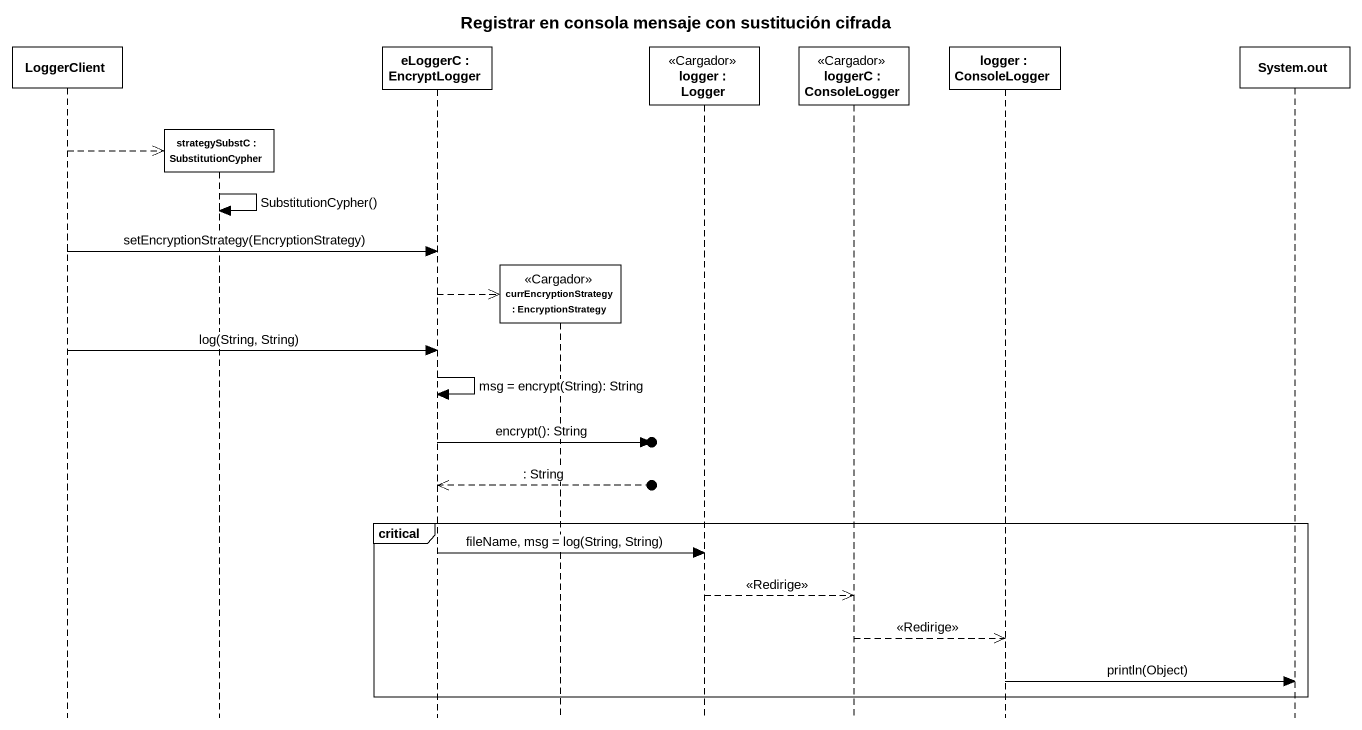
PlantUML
@startuml
title Registrar en consola mensaje con sustitución cifrada
hide footbox
participant LoggerClient
participant "strategySubstC : SubstitutionCypher" as strategySubstC
participant "eLoggerC : EncryptLogger" as eLoggerC
participant "currEncryptionStrategy : EncryptionStrategy" as currEncryptionStrategy <<Cargador>>
participant "logger : Logger" as logger <<Cargador>>
participant "loggerC : ConsoleLogger" as loggerC <<Cargador>>
participant "logger : ConsoleLogger" as logger_2
participant "System.out" as System_out

LoggerClient -->> strategySubstC **
strategySubstC -> strategySubstC : SubstitutionCypher()
LoggerClient -> eLoggerC : setEncryptionStrategy(EncryptionStrategy)
eLoggerC -->> currEncryptionStrategy **
LoggerClient -> eLoggerC : log(String, String)
eLoggerC -> eLoggerC : msg = encrypt(String): String
eLoggerC ->o] : encrypt(): String
eLoggerC <<--o] : : String
critical
  eLoggerC -> logger : fileName, msg = log(String, String)
  logger -->> loggerC : <<Redirige>>
  loggerC -->> logger_2 : <<Redirige>>
  logger_2 -> System_out : println(Object)
end
@enduml
